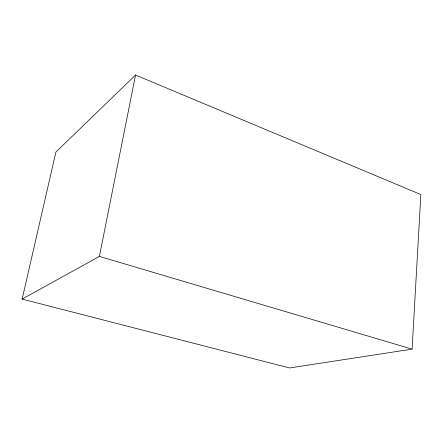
<?xml version="1.0" encoding="UTF-8"?>
<svg xmlns="http://www.w3.org/2000/svg" width="443" height="443" viewBox="0 0 443 443"><rect width="100%" height="100%" fill="white"/><g stroke="black" fill="none" stroke-linecap="round" stroke-linejoin="round"><path stroke-width="0.66" d="M412.101 349.128L420.85 194.56L135.547 75.033L55.901 152.071L22.15 299.091L289.578 367.967L412.101 349.128L99.404 256.408L22.15 299.091M99.404 256.408L135.547 75.033"/></g></svg>
